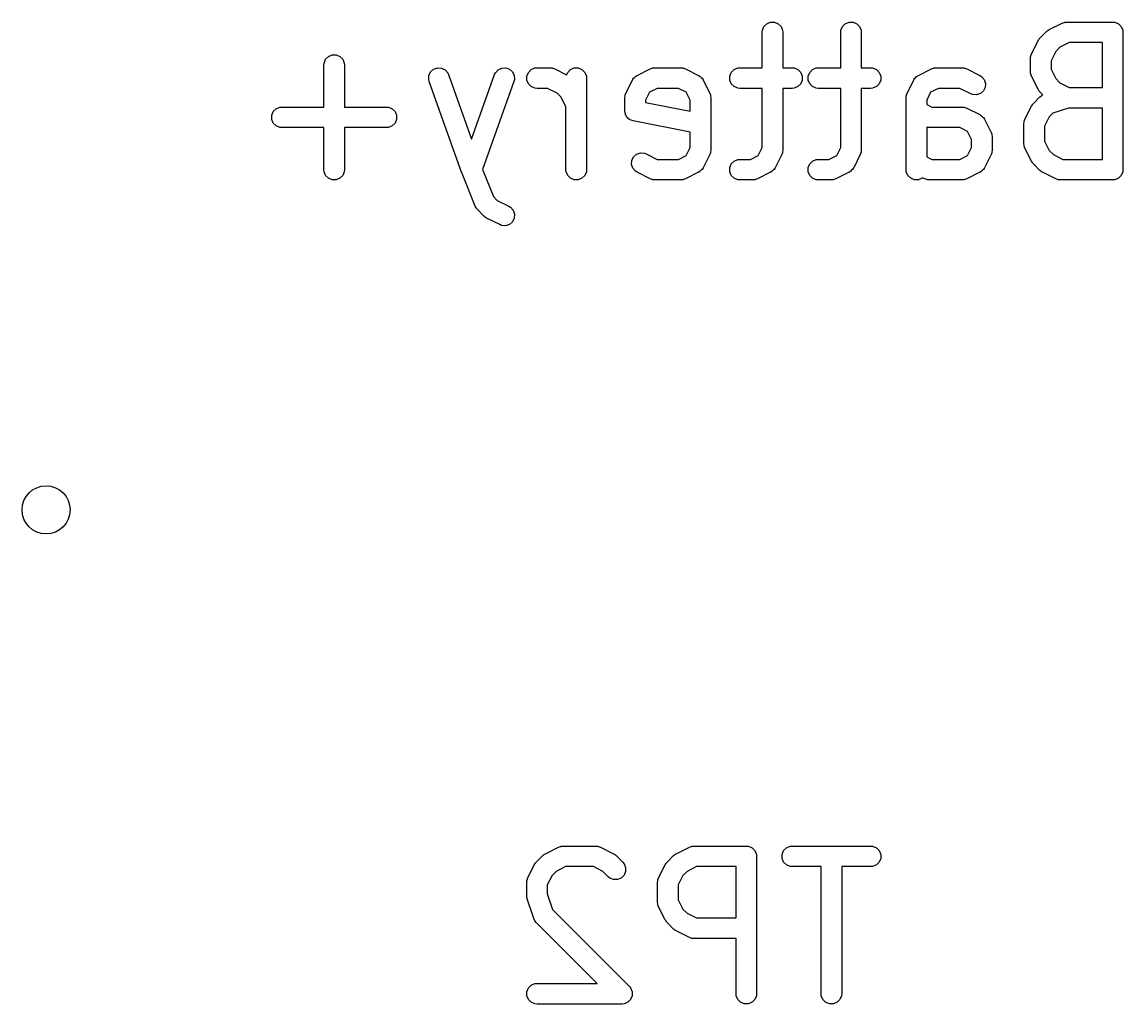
# Model space of a CAD drawing. Extents: x -1.03 to -0.06, y 0.08 to 3.3.
# Drawn here: x -0.373 to -0.0575, y 2.4983 to 2.7798 of the extents above; entities that cross this region are included whole.
import ezdxf

# ---------------------------------------------------------------- set-up
doc = ezdxf.new("R2010")
doc.units = 0
doc.header["$MEASUREMENT"] = 0
doc.layers.add('BLACK', color=7, linetype='CONTINUOUS')

msp = doc.modelspace()

# ---------------------------------------------------------------- linework, layer by layer
at = {"layer": 'BLACK', "linetype": 'CONTINUOUS'}
for p, q in [((-0.15959, 2.77931), (-0.15853, 2.77975)), ((-0.15853, 2.77975), (-0.15738, 2.77975)), ((-0.15738, 2.77975), (-0.15631, 2.77931)), ((-0.1371, 2.77931), (-0.13603, 2.77975)), ((-0.13603, 2.77975), (-0.13488, 2.77975)), ((-0.13488, 2.77975), (-0.13381, 2.77931)), ((-0.07426, 2.77971), (-0.07416, 2.77975)), ((-0.07416, 2.77975), (-0.07359, 2.77981)), ((-0.07359, 2.77981), (-0.06046, 2.77981)), ((-0.06046, 2.77981), (-0.05989, 2.77975)), ((-0.05989, 2.77975), (-0.05882, 2.77931)), ((-0.1609, 2.77686), (-0.16085, 2.77743)), ((-0.1609, 2.76669), (-0.1609, 2.77686)), ((-0.16085, 2.77743), (-0.16041, 2.7785)), ((-0.16041, 2.7785), (-0.15959, 2.77931)), ((-0.15631, 2.77931), (-0.1555, 2.7785)), ((-0.1555, 2.7785), (-0.15506, 2.77743)), ((-0.15506, 2.77743), (-0.155, 2.77686)), ((-0.155, 2.77686), (-0.155, 2.76669)), ((-0.13841, 2.77686), (-0.13835, 2.77743)), ((-0.13841, 2.76669), (-0.13841, 2.77686)), ((-0.13835, 2.77743), (-0.13791, 2.7785)), ((-0.13791, 2.7785), (-0.1371, 2.77931)), ((-0.13381, 2.77931), (-0.133, 2.7785)), ((-0.133, 2.7785), (-0.13256, 2.77743)), ((-0.13256, 2.77743), (-0.1325, 2.77686)), ((-0.1325, 2.77686), (-0.1325, 2.76669)), ((-0.0813, 2.7752), (-0.07942, 2.77707)), ((-0.07942, 2.77707), (-0.0792, 2.77726)), ((-0.0792, 2.77726), (-0.07915, 2.77732)), ((-0.07915, 2.77732), (-0.07906, 2.77737)), ((-0.07906, 2.77737), (-0.07898, 2.77744)), ((-0.07898, 2.77744), (-0.07891, 2.77747)), ((-0.07891, 2.77747), (-0.07866, 2.77762)), ((-0.07866, 2.77762), (-0.07491, 2.7795)), ((-0.07491, 2.7795), (-0.07437, 2.77971)), ((-0.07437, 2.77971), (-0.07426, 2.77971)), ((-0.05882, 2.77931), (-0.05801, 2.7785)), ((-0.05801, 2.7785), (-0.05757, 2.77743)), ((-0.05757, 2.77743), (-0.05751, 2.77686)), ((-0.05751, 2.77686), (-0.05751, 2.73749)), ((-0.08373, 2.77068), (-0.08185, 2.77443)), ((-0.08185, 2.77443), (-0.0817, 2.77468)), ((-0.0817, 2.77468), (-0.08167, 2.77475)), ((-0.08167, 2.77475), (-0.0816, 2.77483)), ((-0.0816, 2.77483), (-0.08154, 2.77492)), ((-0.08154, 2.77492), (-0.08149, 2.77497)), ((-0.08149, 2.77497), (-0.0813, 2.7752)), ((-0.07289, 2.7739), (-0.07559, 2.77256)), ((-0.06342, 2.7739), (-0.07289, 2.7739)), ((-0.06342, 2.76106), (-0.06342, 2.7739)), ((-0.2852, 2.76994), (-0.28414, 2.77038)), ((-0.28414, 2.77038), (-0.28299, 2.77038)), ((-0.28299, 2.77038), (-0.28192, 2.76994)), ((-0.08393, 2.77014), (-0.08373, 2.77068)), ((-0.07679, 2.77136), (-0.07813, 2.76866)), ((-0.07559, 2.77256), (-0.07679, 2.77136)), ((-0.28651, 2.76748), (-0.28646, 2.76806)), ((-0.28651, 2.75544), (-0.28651, 2.76748)), ((-0.28646, 2.76806), (-0.28602, 2.76912)), ((-0.28602, 2.76912), (-0.2852, 2.76994)), ((-0.28192, 2.76994), (-0.28111, 2.76912)), ((-0.28111, 2.76912), (-0.28067, 2.76806)), ((-0.28067, 2.76806), (-0.28061, 2.76748)), ((-0.28061, 2.76748), (-0.28061, 2.75544)), ((-0.08404, 2.76936), (-0.08398, 2.76993)), ((-0.08404, 2.76561), (-0.08404, 2.76936)), ((-0.08398, 2.76993), (-0.08394, 2.77003)), ((-0.08394, 2.77003), (-0.08393, 2.77014)), ((-0.07813, 2.76866), (-0.07813, 2.76631)), ((-0.25649, 2.7633), (-0.25643, 2.76445)), ((-0.25643, 2.76445), (-0.25594, 2.76549)), ((-0.25594, 2.76549), (-0.25508, 2.76627)), ((-0.25508, 2.76627), (-0.254, 2.76666)), ((-0.254, 2.76666), (-0.25285, 2.7666)), ((-0.25285, 2.7666), (-0.2518, 2.7661)), ((-0.2518, 2.7661), (-0.25103, 2.76525)), ((-0.25103, 2.76525), (-0.25078, 2.76473)), ((-0.25078, 2.76473), (-0.24419, 2.74627)), ((-0.24419, 2.74627), (-0.2376, 2.76473)), ((-0.2376, 2.76473), (-0.23735, 2.76525)), ((-0.23735, 2.76525), (-0.23658, 2.7661)), ((-0.23658, 2.7661), (-0.23554, 2.7666)), ((-0.23554, 2.7666), (-0.23439, 2.76666)), ((-0.23439, 2.76666), (-0.2333, 2.76627)), ((-0.2333, 2.76627), (-0.23245, 2.76549)), ((-0.23245, 2.76549), (-0.23195, 2.76445)), ((-0.23195, 2.76445), (-0.2319, 2.7633)), ((-0.22834, 2.76431), (-0.2279, 2.76537)), ((-0.22834, 2.76316), (-0.22834, 2.76431)), ((-0.2279, 2.76537), (-0.22708, 2.76619)), ((-0.22708, 2.76619), (-0.22602, 2.76663)), ((-0.22602, 2.76663), (-0.22544, 2.76669)), ((-0.22544, 2.76669), (-0.22169, 2.76669)), ((-0.22169, 2.76669), (-0.22112, 2.76663)), ((-0.22112, 2.76663), (-0.22102, 2.76659)), ((-0.22102, 2.76659), (-0.22091, 2.76658)), ((-0.22091, 2.76658), (-0.22037, 2.76638)), ((-0.22037, 2.76638), (-0.21695, 2.76466)), ((-0.21695, 2.76466), (-0.21665, 2.76537)), ((-0.21665, 2.76537), (-0.21584, 2.76619)), ((-0.21584, 2.76619), (-0.21477, 2.76663)), ((-0.21477, 2.76663), (-0.21362, 2.76663)), ((-0.21362, 2.76663), (-0.21255, 2.76619)), ((-0.21255, 2.76619), (-0.21174, 2.76537)), ((-0.21174, 2.76537), (-0.2113, 2.76431)), ((-0.2113, 2.76431), (-0.21124, 2.76373)), ((-0.1975, 2.76391), (-0.19726, 2.76419)), ((-0.19726, 2.76419), (-0.19697, 2.76438)), ((-0.19697, 2.76438), (-0.19691, 2.76442)), ((-0.19691, 2.76442), (-0.19686, 2.76444)), ((-0.19686, 2.76444), (-0.19677, 2.7645)), ((-0.19677, 2.7645), (-0.19302, 2.76638)), ((-0.19302, 2.76638), (-0.19248, 2.76658)), ((-0.19248, 2.76658), (-0.19237, 2.76659)), ((-0.19237, 2.76659), (-0.19227, 2.76663)), ((-0.19227, 2.76663), (-0.1917, 2.76669)), ((-0.1917, 2.76669), (-0.1842, 2.76669)), ((-0.1842, 2.76669), (-0.18362, 2.76663)), ((-0.18362, 2.76663), (-0.18352, 2.76659)), ((-0.18352, 2.76659), (-0.18342, 2.76658)), ((-0.18342, 2.76658), (-0.18288, 2.76638)), ((-0.18288, 2.76638), (-0.17913, 2.7645)), ((-0.17913, 2.7645), (-0.17903, 2.76444)), ((-0.17903, 2.76444), (-0.17899, 2.76442)), ((-0.17899, 2.76442), (-0.17893, 2.76438)), ((-0.17893, 2.76438), (-0.17864, 2.76419)), ((-0.17864, 2.76419), (-0.1784, 2.76391)), ((-0.17022, 2.76431), (-0.16978, 2.76537)), ((-0.17022, 2.76316), (-0.17022, 2.76431)), ((-0.16978, 2.76537), (-0.16897, 2.76619)), ((-0.16897, 2.76619), (-0.1679, 2.76663)), ((-0.1679, 2.76663), (-0.16733, 2.76669)), ((-0.16733, 2.76669), (-0.1609, 2.76669)), ((-0.155, 2.76669), (-0.15233, 2.76669)), ((-0.15233, 2.76669), (-0.15175, 2.76663)), ((-0.15175, 2.76663), (-0.15069, 2.76619)), ((-0.15069, 2.76619), (-0.14987, 2.76537)), ((-0.14987, 2.76537), (-0.14943, 2.76431)), ((-0.14943, 2.76431), (-0.14943, 2.76316)), ((-0.14772, 2.76431), (-0.14728, 2.76537)), ((-0.14772, 2.76316), (-0.14772, 2.76431)), ((-0.14728, 2.76537), (-0.14647, 2.76619)), ((-0.14647, 2.76619), (-0.1454, 2.76663)), ((-0.1454, 2.76663), (-0.14483, 2.76669)), ((-0.14483, 2.76669), (-0.13841, 2.76669)), ((-0.1325, 2.76669), (-0.12983, 2.76669)), ((-0.12983, 2.76669), (-0.12925, 2.76663)), ((-0.12925, 2.76663), (-0.12819, 2.76619)), ((-0.12819, 2.76619), (-0.12738, 2.76537)), ((-0.12738, 2.76537), (-0.12693, 2.76431)), ((-0.12693, 2.76431), (-0.12693, 2.76316)), ((-0.11689, 2.76391), (-0.11664, 2.76419)), ((-0.11664, 2.76419), (-0.11635, 2.76438)), ((-0.11635, 2.76438), (-0.11629, 2.76442)), ((-0.11629, 2.76442), (-0.11625, 2.76444)), ((-0.11625, 2.76444), (-0.11615, 2.7645)), ((-0.11615, 2.7645), (-0.1124, 2.76638)), ((-0.1124, 2.76638), (-0.11186, 2.76658)), ((-0.11186, 2.76658), (-0.11176, 2.76659)), ((-0.11176, 2.76659), (-0.11166, 2.76663)), ((-0.11166, 2.76663), (-0.11108, 2.76669)), ((-0.11108, 2.76669), (-0.10358, 2.76669)), ((-0.10358, 2.76669), (-0.10301, 2.76663)), ((-0.10301, 2.76663), (-0.10291, 2.76659)), ((-0.10291, 2.76659), (-0.1028, 2.76658)), ((-0.1028, 2.76658), (-0.10226, 2.76638)), ((-0.10226, 2.76638), (-0.09851, 2.7645)), ((-0.09851, 2.7645), (-0.09802, 2.76419)), ((-0.09802, 2.76419), (-0.09727, 2.76332)), ((-0.08398, 2.76503), (-0.08404, 2.76561)), ((-0.08394, 2.76493), (-0.08398, 2.76503)), ((-0.08393, 2.76483), (-0.08394, 2.76493)), ((-0.08373, 2.76429), (-0.08393, 2.76483)), ((-0.08185, 2.76054), (-0.08373, 2.76429)), ((-0.07813, 2.76631), (-0.07679, 2.76361)), ((-0.25635, 2.76274), (-0.25649, 2.7633)), ((-0.24697, 2.73649), (-0.25635, 2.76274)), ((-0.23204, 2.76274), (-0.24103, 2.73755)), ((-0.2319, 2.7633), (-0.23204, 2.76274)), ((-0.2279, 2.76209), (-0.22834, 2.76316)), ((-0.22708, 2.76128), (-0.2279, 2.76209)), ((-0.22602, 2.76084), (-0.22708, 2.76128)), ((-0.22544, 2.76078), (-0.22602, 2.76084)), ((-0.21124, 2.76373), (-0.21124, 2.73749)), ((-0.19996, 2.75943), (-0.19809, 2.76318)), ((-0.19809, 2.76318), (-0.19803, 2.76328)), ((-0.19803, 2.76328), (-0.19801, 2.76332)), ((-0.19801, 2.76332), (-0.19796, 2.76338)), ((-0.19796, 2.76338), (-0.19778, 2.76367)), ((-0.19778, 2.76367), (-0.1975, 2.76391)), ((-0.1784, 2.76391), (-0.17812, 2.76367)), ((-0.17812, 2.76367), (-0.17793, 2.76338)), ((-0.17793, 2.76338), (-0.17788, 2.76332)), ((-0.17788, 2.76332), (-0.17787, 2.76328)), ((-0.17787, 2.76328), (-0.17781, 2.76318)), ((-0.17781, 2.76318), (-0.17593, 2.75943)), ((-0.16978, 2.76209), (-0.17022, 2.76316)), ((-0.16897, 2.76128), (-0.16978, 2.76209)), ((-0.1679, 2.76084), (-0.16897, 2.76128)), ((-0.16733, 2.76078), (-0.1679, 2.76084)), ((-0.15175, 2.76084), (-0.15233, 2.76078)), ((-0.15069, 2.76128), (-0.15175, 2.76084)), ((-0.14987, 2.76209), (-0.15069, 2.76128)), ((-0.14943, 2.76316), (-0.14987, 2.76209)), ((-0.14728, 2.76209), (-0.14772, 2.76316)), ((-0.14647, 2.76128), (-0.14728, 2.76209)), ((-0.1454, 2.76084), (-0.14647, 2.76128)), ((-0.14483, 2.76078), (-0.1454, 2.76084)), ((-0.12925, 2.76084), (-0.12983, 2.76078)), ((-0.12819, 2.76128), (-0.12925, 2.76084)), ((-0.12738, 2.76209), (-0.12819, 2.76128)), ((-0.12693, 2.76316), (-0.12738, 2.76209)), ((-0.11935, 2.75943), (-0.11747, 2.76318)), ((-0.11747, 2.76318), (-0.11741, 2.76328)), ((-0.11741, 2.76328), (-0.1174, 2.76332)), ((-0.1174, 2.76332), (-0.11735, 2.76338)), ((-0.11735, 2.76338), (-0.11717, 2.76367)), ((-0.11717, 2.76367), (-0.11689, 2.76391)), ((-0.09699, 2.76108), (-0.0975, 2.76005)), ((-0.09727, 2.76332), (-0.0969, 2.76223)), ((-0.0969, 2.76223), (-0.09699, 2.76108)), ((-0.07679, 2.76361), (-0.07559, 2.76241)), ((-0.07559, 2.76241), (-0.07289, 2.76106)), ((-0.07289, 2.76106), (-0.06342, 2.76106)), ((-0.22239, 2.76078), (-0.22544, 2.76078)), ((-0.21969, 2.75943), (-0.22239, 2.76078)), ((-0.2185, 2.75824), (-0.21969, 2.75943)), ((-0.21715, 2.75554), (-0.2185, 2.75824)), ((-0.20027, 2.75811), (-0.20022, 2.75869)), ((-0.20027, 2.75436), (-0.20027, 2.75811)), ((-0.20022, 2.75869), (-0.20018, 2.75878)), ((-0.20018, 2.75878), (-0.20017, 2.75889)), ((-0.20017, 2.75889), (-0.19996, 2.75943)), ((-0.19325, 2.75966), (-0.19437, 2.75741)), ((-0.191, 2.76078), (-0.19325, 2.75966)), ((-0.1849, 2.76078), (-0.191, 2.76078)), ((-0.18265, 2.75966), (-0.1849, 2.76078)), ((-0.18153, 2.75741), (-0.18265, 2.75966)), ((-0.17593, 2.75943), (-0.17573, 2.75889)), ((-0.17573, 2.75889), (-0.17572, 2.75878)), ((-0.17572, 2.75878), (-0.17568, 2.75869)), ((-0.17568, 2.75869), (-0.17562, 2.75811)), ((-0.17562, 2.75811), (-0.17562, 2.74311)), ((-0.1609, 2.76078), (-0.16733, 2.76078)), ((-0.1609, 2.74381), (-0.1609, 2.76078)), ((-0.15233, 2.76078), (-0.155, 2.76078)), ((-0.155, 2.76078), (-0.155, 2.74311)), ((-0.13841, 2.76078), (-0.14483, 2.76078)), ((-0.13841, 2.74381), (-0.13841, 2.76078)), ((-0.12983, 2.76078), (-0.1325, 2.76078)), ((-0.1325, 2.76078), (-0.1325, 2.74311)), ((-0.11966, 2.75811), (-0.1196, 2.75869)), ((-0.11966, 2.73749), (-0.11966, 2.75811)), ((-0.1196, 2.75869), (-0.11956, 2.75878)), ((-0.11956, 2.75889), (-0.11935, 2.75943)), ((-0.11956, 2.75878), (-0.11956, 2.75889)), ((-0.11263, 2.75966), (-0.11375, 2.75741)), ((-0.11039, 2.76078), (-0.11263, 2.75966)), ((-0.10428, 2.76078), (-0.11039, 2.76078)), ((-0.10115, 2.75922), (-0.10428, 2.76078)), ((-0.10061, 2.75901), (-0.10115, 2.75922)), ((-0.09946, 2.75893), (-0.10061, 2.75901)), ((-0.09837, 2.75929), (-0.09946, 2.75893)), ((-0.0975, 2.76005), (-0.09837, 2.75929)), ((-0.08317, 2.75645), (-0.0813, 2.75832)), ((-0.0817, 2.76029), (-0.08185, 2.76054)), ((-0.08167, 2.76022), (-0.0817, 2.76029)), ((-0.0816, 2.76014), (-0.08167, 2.76022)), ((-0.08154, 2.76005), (-0.0816, 2.76014)), ((-0.08149, 2.76), (-0.08154, 2.76005)), ((-0.0813, 2.75977), (-0.08149, 2.76)), ((-0.08044, 2.75891), (-0.0813, 2.75977)), ((-0.0813, 2.75832), (-0.08085, 2.75869)), ((-0.08085, 2.75869), (-0.08075, 2.75873)), ((-0.08075, 2.75873), (-0.08067, 2.7588)), ((-0.08067, 2.7588), (-0.08044, 2.75891)), ((-0.30101, 2.75413), (-0.3002, 2.75494)), ((-0.3002, 2.75494), (-0.29914, 2.75538)), ((-0.29914, 2.75538), (-0.29856, 2.75544)), ((-0.29856, 2.75544), (-0.28651, 2.75544)), ((-0.28061, 2.75544), (-0.26856, 2.75544)), ((-0.26856, 2.75544), (-0.26799, 2.75538)), ((-0.26799, 2.75538), (-0.26692, 2.75494)), ((-0.26692, 2.75494), (-0.26611, 2.75413)), ((-0.21715, 2.73749), (-0.21715, 2.75554)), ((-0.19437, 2.75741), (-0.19437, 2.75678)), ((-0.19437, 2.75678), (-0.18153, 2.75421)), ((-0.18153, 2.75421), (-0.18153, 2.75741)), ((-0.11375, 2.75741), (-0.11375, 2.75619)), ((-0.11375, 2.75619), (-0.11226, 2.75544)), ((-0.11226, 2.75544), (-0.10358, 2.75544)), ((-0.10358, 2.75544), (-0.10301, 2.75538)), ((-0.10301, 2.75538), (-0.10291, 2.75534)), ((-0.10291, 2.75534), (-0.1028, 2.75533)), ((-0.1028, 2.75533), (-0.10226, 2.75513)), ((-0.10226, 2.75513), (-0.09851, 2.75325)), ((-0.0856, 2.75193), (-0.08373, 2.75568)), ((-0.08373, 2.75568), (-0.08357, 2.75593)), ((-0.08357, 2.75593), (-0.08354, 2.756)), ((-0.08354, 2.756), (-0.08348, 2.75608)), ((-0.08348, 2.75608), (-0.08342, 2.75617)), ((-0.08342, 2.75617), (-0.08336, 2.75622)), ((-0.08336, 2.75622), (-0.08317, 2.75645)), ((-0.07311, 2.75516), (-0.07762, 2.75365)), ((-0.06342, 2.75516), (-0.07311, 2.75516)), ((-0.06342, 2.74044), (-0.06342, 2.75516)), ((-0.30146, 2.75306), (-0.30101, 2.75413)), ((-0.30146, 2.75191), (-0.30146, 2.75306)), ((-0.30101, 2.75085), (-0.30146, 2.75191)), ((-0.26611, 2.75413), (-0.26567, 2.75306)), ((-0.26567, 2.75191), (-0.26611, 2.75085)), ((-0.26567, 2.75306), (-0.26567, 2.75191)), ((-0.20022, 2.75378), (-0.20027, 2.75436)), ((-0.20011, 2.75352), (-0.20022, 2.75378)), ((-0.20005, 2.75323), (-0.20011, 2.75352)), ((-0.19989, 2.75299), (-0.20005, 2.75323)), ((-0.19978, 2.75272), (-0.19989, 2.75299)), ((-0.19957, 2.75252), (-0.19978, 2.75272)), ((-0.19941, 2.75227), (-0.19957, 2.75252)), ((-0.19917, 2.75211), (-0.19941, 2.75227)), ((-0.19896, 2.75191), (-0.19917, 2.75211)), ((-0.1987, 2.75179), (-0.19896, 2.75191)), ((-0.19845, 2.75163), (-0.1987, 2.75179)), ((-0.1979, 2.75146), (-0.19845, 2.75163)), ((-0.18153, 2.74819), (-0.1979, 2.75146)), ((-0.09851, 2.75325), (-0.09842, 2.75319)), ((-0.09842, 2.75319), (-0.09837, 2.75318)), ((-0.09837, 2.75318), (-0.09832, 2.75313)), ((-0.09832, 2.75313), (-0.09802, 2.75294)), ((-0.09802, 2.75294), (-0.09778, 2.75266)), ((-0.09778, 2.75266), (-0.0975, 2.75242)), ((-0.0975, 2.75242), (-0.09732, 2.75213)), ((-0.09732, 2.75213), (-0.09727, 2.75207)), ((-0.09727, 2.75207), (-0.09725, 2.75203)), ((-0.09725, 2.75203), (-0.09719, 2.75193)), ((-0.09719, 2.75193), (-0.09532, 2.74818)), ((-0.08582, 2.75128), (-0.08581, 2.75139)), ((-0.08581, 2.75139), (-0.0856, 2.75193)), ((-0.07866, 2.75261), (-0.08001, 2.74991)), ((-0.07762, 2.75365), (-0.07866, 2.75261)), ((-0.3002, 2.75003), (-0.30101, 2.75085)), ((-0.29914, 2.74959), (-0.3002, 2.75003)), ((-0.29856, 2.74953), (-0.29914, 2.74959)), ((-0.28651, 2.74953), (-0.29856, 2.74953)), ((-0.28651, 2.73749), (-0.28651, 2.74953)), ((-0.26856, 2.74953), (-0.28061, 2.74953)), ((-0.28061, 2.74953), (-0.28061, 2.73749)), ((-0.26799, 2.74959), (-0.26856, 2.74953)), ((-0.26692, 2.75003), (-0.26799, 2.74959)), ((-0.26611, 2.75085), (-0.26692, 2.75003)), ((-0.18153, 2.74381), (-0.18153, 2.74819)), ((-0.11374, 2.74964), (-0.11375, 2.74964)), ((-0.11375, 2.74964), (-0.11375, 2.74119)), ((-0.11363, 2.74963), (-0.11374, 2.74964)), ((-0.11353, 2.74959), (-0.11363, 2.74963)), ((-0.11296, 2.74953), (-0.11353, 2.74959)), ((-0.10428, 2.74953), (-0.11296, 2.74953)), ((-0.10204, 2.74841), (-0.10428, 2.74953)), ((-0.10091, 2.74616), (-0.10204, 2.74841)), ((-0.09532, 2.74818), (-0.09511, 2.74764)), ((-0.08591, 2.75061), (-0.08586, 2.75119)), ((-0.08591, 2.74499), (-0.08591, 2.75061)), ((-0.08586, 2.75119), (-0.08582, 2.75128)), ((-0.08001, 2.74991), (-0.08001, 2.74568)), ((-0.10091, 2.74381), (-0.10091, 2.74616)), ((-0.09511, 2.74764), (-0.0951, 2.74754)), ((-0.0951, 2.74754), (-0.09506, 2.74744)), ((-0.09506, 2.74744), (-0.09501, 2.74686)), ((-0.09501, 2.74686), (-0.09501, 2.74311)), ((-0.08001, 2.74568), (-0.07866, 2.74299)), ((-0.19778, 2.74117), (-0.19691, 2.74193)), ((-0.19691, 2.74193), (-0.19582, 2.74229)), ((-0.19582, 2.74229), (-0.19467, 2.74221)), ((-0.19467, 2.74221), (-0.19413, 2.742)), ((-0.19413, 2.742), (-0.191, 2.74044)), ((-0.18265, 2.74156), (-0.18153, 2.74381)), ((-0.17573, 2.74233), (-0.17593, 2.74179)), ((-0.17572, 2.74244), (-0.17573, 2.74233)), ((-0.17568, 2.74254), (-0.17572, 2.74244)), ((-0.17562, 2.74311), (-0.17568, 2.74254)), ((-0.16203, 2.74156), (-0.1609, 2.74381)), ((-0.1551, 2.74233), (-0.15531, 2.74179)), ((-0.15506, 2.74254), (-0.1551, 2.74244)), ((-0.1551, 2.74244), (-0.1551, 2.74233)), ((-0.155, 2.74311), (-0.15506, 2.74254)), ((-0.13953, 2.74156), (-0.13841, 2.74381)), ((-0.13261, 2.74233), (-0.13281, 2.74179)), ((-0.1326, 2.74244), (-0.13261, 2.74233)), ((-0.13256, 2.74254), (-0.1326, 2.74244)), ((-0.1325, 2.74311), (-0.13256, 2.74254)), ((-0.10204, 2.74156), (-0.10091, 2.74381)), ((-0.09511, 2.74233), (-0.09532, 2.74179)), ((-0.0951, 2.74244), (-0.09511, 2.74233)), ((-0.09506, 2.74254), (-0.0951, 2.74244)), ((-0.09501, 2.74311), (-0.09506, 2.74254)), ((-0.08586, 2.74441), (-0.08591, 2.74499)), ((-0.08582, 2.74431), (-0.08586, 2.74441)), ((-0.08581, 2.74421), (-0.08582, 2.74431)), ((-0.0856, 2.74367), (-0.08581, 2.74421)), ((-0.08373, 2.73992), (-0.0856, 2.74367)), ((-0.07866, 2.74299), (-0.07746, 2.74179)), ((-0.19838, 2.73899), (-0.1983, 2.74014)), ((-0.19801, 2.7379), (-0.19838, 2.73899)), ((-0.1983, 2.74014), (-0.19778, 2.74117)), ((-0.191, 2.74044), (-0.1849, 2.74044)), ((-0.1849, 2.74044), (-0.18265, 2.74156)), ((-0.17593, 2.74179), (-0.17781, 2.73804)), ((-0.17022, 2.73806), (-0.16978, 2.73913)), ((-0.16978, 2.73913), (-0.16897, 2.73994)), ((-0.16897, 2.73994), (-0.1679, 2.74038)), ((-0.1679, 2.74038), (-0.16733, 2.74044)), ((-0.16733, 2.74044), (-0.16427, 2.74044)), ((-0.16427, 2.74044), (-0.16203, 2.74156)), ((-0.15531, 2.74179), (-0.15719, 2.73804)), ((-0.14772, 2.73806), (-0.14728, 2.73913)), ((-0.14728, 2.73913), (-0.14647, 2.73994)), ((-0.14647, 2.73994), (-0.1454, 2.74038)), ((-0.1454, 2.74038), (-0.14483, 2.74044)), ((-0.14483, 2.74044), (-0.14178, 2.74044)), ((-0.14178, 2.74044), (-0.13953, 2.74156)), ((-0.13281, 2.74179), (-0.13469, 2.73804)), ((-0.11375, 2.74119), (-0.11226, 2.74044)), ((-0.11226, 2.74044), (-0.10428, 2.74044)), ((-0.10428, 2.74044), (-0.10204, 2.74156)), ((-0.09532, 2.74179), (-0.09719, 2.73804)), ((-0.08357, 2.73967), (-0.08373, 2.73992)), ((-0.08354, 2.7396), (-0.08357, 2.73967)), ((-0.08348, 2.73952), (-0.08354, 2.7396)), ((-0.08342, 2.73943), (-0.08348, 2.73952)), ((-0.08336, 2.73938), (-0.08342, 2.73943)), ((-0.08317, 2.73915), (-0.08336, 2.73938)), ((-0.0813, 2.73727), (-0.08317, 2.73915)), ((-0.07746, 2.74179), (-0.07477, 2.74044)), ((-0.07477, 2.74044), (-0.06342, 2.74044)), ((-0.28646, 2.73691), (-0.28651, 2.73749)), ((-0.28602, 2.73585), (-0.28646, 2.73691)), ((-0.2852, 2.73503), (-0.28602, 2.73585)), ((-0.28111, 2.73585), (-0.28192, 2.73503)), ((-0.28067, 2.73691), (-0.28111, 2.73585)), ((-0.28061, 2.73749), (-0.28067, 2.73691)), ((-0.24695, 2.73644), (-0.24697, 2.73649)), ((-0.24693, 2.73639), (-0.24695, 2.73644)), ((-0.24318, 2.72702), (-0.24693, 2.73639)), ((-0.24103, 2.73755), (-0.23793, 2.72977)), ((-0.21709, 2.73691), (-0.21715, 2.73749)), ((-0.21665, 2.73585), (-0.21709, 2.73691)), ((-0.21584, 2.73503), (-0.21665, 2.73585)), ((-0.21174, 2.73585), (-0.21255, 2.73503)), ((-0.2113, 2.73691), (-0.21174, 2.73585)), ((-0.21124, 2.73749), (-0.2113, 2.73691)), ((-0.19726, 2.73703), (-0.19801, 2.7379)), ((-0.19677, 2.73672), (-0.19726, 2.73703)), ((-0.19302, 2.73485), (-0.19677, 2.73672)), ((-0.17913, 2.73672), (-0.18288, 2.73485)), ((-0.17903, 2.73678), (-0.17913, 2.73672)), ((-0.17899, 2.7368), (-0.17903, 2.73678)), ((-0.17893, 2.73685), (-0.17899, 2.7368)), ((-0.17864, 2.73703), (-0.17893, 2.73685)), ((-0.1784, 2.73731), (-0.17864, 2.73703)), ((-0.17812, 2.73755), (-0.1784, 2.73731)), ((-0.17793, 2.73784), (-0.17812, 2.73755)), ((-0.17788, 2.7379), (-0.17793, 2.73784)), ((-0.17787, 2.73795), (-0.17788, 2.7379)), ((-0.17781, 2.73804), (-0.17787, 2.73795)), ((-0.17022, 2.73691), (-0.17022, 2.73806)), ((-0.16978, 2.73585), (-0.17022, 2.73691)), ((-0.16897, 2.73503), (-0.16978, 2.73585)), ((-0.15851, 2.73672), (-0.16226, 2.73485)), ((-0.15841, 2.73678), (-0.15851, 2.73672)), ((-0.15836, 2.7368), (-0.15841, 2.73678)), ((-0.15831, 2.73685), (-0.15836, 2.7368)), ((-0.15802, 2.73703), (-0.15831, 2.73685)), ((-0.15777, 2.73731), (-0.15802, 2.73703)), ((-0.15749, 2.73755), (-0.15777, 2.73731)), ((-0.15731, 2.73784), (-0.15749, 2.73755)), ((-0.15726, 2.7379), (-0.15731, 2.73784)), ((-0.15725, 2.73795), (-0.15726, 2.7379)), ((-0.15719, 2.73804), (-0.15725, 2.73795)), ((-0.14772, 2.73691), (-0.14772, 2.73806)), ((-0.14728, 2.73585), (-0.14772, 2.73691)), ((-0.14647, 2.73503), (-0.14728, 2.73585)), ((-0.13601, 2.73672), (-0.13976, 2.73485)), ((-0.13591, 2.73678), (-0.13601, 2.73672)), ((-0.13587, 2.7368), (-0.13591, 2.73678)), ((-0.13581, 2.73685), (-0.13587, 2.7368)), ((-0.13552, 2.73703), (-0.13581, 2.73685)), ((-0.13528, 2.73731), (-0.13552, 2.73703)), ((-0.135, 2.73755), (-0.13528, 2.73731)), ((-0.13481, 2.73784), (-0.135, 2.73755)), ((-0.13476, 2.7379), (-0.13481, 2.73784)), ((-0.13475, 2.73795), (-0.13476, 2.7379)), ((-0.13469, 2.73804), (-0.13475, 2.73795)), ((-0.1196, 2.73691), (-0.11966, 2.73749)), ((-0.11916, 2.73585), (-0.1196, 2.73691)), ((-0.11835, 2.73503), (-0.11916, 2.73585)), ((-0.09851, 2.73672), (-0.10226, 2.73485)), ((-0.09842, 2.73678), (-0.09851, 2.73672)), ((-0.09837, 2.7368), (-0.09842, 2.73678)), ((-0.09832, 2.73685), (-0.09837, 2.7368)), ((-0.09802, 2.73703), (-0.09832, 2.73685)), ((-0.09778, 2.73731), (-0.09802, 2.73703)), ((-0.0975, 2.73755), (-0.09778, 2.73731)), ((-0.09732, 2.73784), (-0.0975, 2.73755)), ((-0.09727, 2.7379), (-0.09732, 2.73784)), ((-0.09725, 2.73795), (-0.09727, 2.7379)), ((-0.09719, 2.73804), (-0.09725, 2.73795)), ((-0.08107, 2.73709), (-0.0813, 2.73727)), ((-0.08102, 2.73703), (-0.08107, 2.73709)), ((-0.08093, 2.73697), (-0.08102, 2.73703)), ((-0.08085, 2.73691), (-0.08093, 2.73697)), ((-0.08078, 2.73688), (-0.08085, 2.73691)), ((-0.08053, 2.73672), (-0.08078, 2.73688)), ((-0.07678, 2.73485), (-0.08053, 2.73672)), ((-0.05801, 2.73585), (-0.05882, 2.73503)), ((-0.05757, 2.73691), (-0.05801, 2.73585)), ((-0.05751, 2.73749), (-0.05757, 2.73691)), ((-0.28414, 2.73459), (-0.2852, 2.73503)), ((-0.28299, 2.73459), (-0.28414, 2.73459)), ((-0.28192, 2.73503), (-0.28299, 2.73459)), ((-0.21477, 2.73459), (-0.21584, 2.73503)), ((-0.21362, 2.73459), (-0.21477, 2.73459)), ((-0.21255, 2.73503), (-0.21362, 2.73459)), ((-0.19248, 2.73464), (-0.19302, 2.73485)), ((-0.19237, 2.73463), (-0.19248, 2.73464)), ((-0.19227, 2.73459), (-0.19237, 2.73463)), ((-0.1917, 2.73453), (-0.19227, 2.73459)), ((-0.1842, 2.73453), (-0.1917, 2.73453)), ((-0.18362, 2.73459), (-0.1842, 2.73453)), ((-0.18352, 2.73463), (-0.18362, 2.73459)), ((-0.18342, 2.73464), (-0.18352, 2.73463)), ((-0.18288, 2.73485), (-0.18342, 2.73464)), ((-0.1679, 2.73459), (-0.16897, 2.73503)), ((-0.16733, 2.73453), (-0.1679, 2.73459)), ((-0.16358, 2.73453), (-0.16733, 2.73453)), ((-0.163, 2.73459), (-0.16358, 2.73453)), ((-0.1629, 2.73463), (-0.163, 2.73459)), ((-0.1628, 2.73464), (-0.1629, 2.73463)), ((-0.16226, 2.73485), (-0.1628, 2.73464)), ((-0.1454, 2.73459), (-0.14647, 2.73503)), ((-0.14483, 2.73453), (-0.1454, 2.73459)), ((-0.14108, 2.73453), (-0.14483, 2.73453)), ((-0.1405, 2.73459), (-0.14108, 2.73453)), ((-0.14041, 2.73463), (-0.1405, 2.73459)), ((-0.1403, 2.73464), (-0.14041, 2.73463)), ((-0.13976, 2.73485), (-0.1403, 2.73464)), ((-0.11728, 2.73459), (-0.11835, 2.73503)), ((-0.11613, 2.73459), (-0.11728, 2.73459)), ((-0.11507, 2.73503), (-0.11613, 2.73459)), ((-0.11493, 2.73517), (-0.11507, 2.73503)), ((-0.11428, 2.73485), (-0.11493, 2.73517)), ((-0.11374, 2.73464), (-0.11428, 2.73485)), ((-0.11363, 2.73463), (-0.11374, 2.73464)), ((-0.11353, 2.73459), (-0.11363, 2.73463)), ((-0.11296, 2.73453), (-0.11353, 2.73459)), ((-0.10358, 2.73453), (-0.11296, 2.73453)), ((-0.10301, 2.73459), (-0.10358, 2.73453)), ((-0.10291, 2.73463), (-0.10301, 2.73459)), ((-0.1028, 2.73464), (-0.10291, 2.73463)), ((-0.10226, 2.73485), (-0.1028, 2.73464)), ((-0.07624, 2.73464), (-0.07678, 2.73485)), ((-0.07614, 2.73463), (-0.07624, 2.73464)), ((-0.07604, 2.73459), (-0.07614, 2.73463)), ((-0.07546, 2.73453), (-0.07604, 2.73459)), ((-0.06046, 2.73453), (-0.07546, 2.73453)), ((-0.05989, 2.73459), (-0.06046, 2.73453)), ((-0.05882, 2.73503), (-0.05989, 2.73459)), ((-0.23793, 2.72977), (-0.23682, 2.72867)), ((-0.24292, 2.7265), (-0.24318, 2.72702)), ((-0.2429, 2.72649), (-0.24292, 2.7265)), ((-0.2429, 2.72647), (-0.2429, 2.72649)), ((-0.24253, 2.72603), (-0.2429, 2.72647)), ((-0.23682, 2.72867), (-0.2335, 2.72701)), ((-0.2335, 2.72701), (-0.23301, 2.7267)), ((-0.23301, 2.7267), (-0.23225, 2.72583)), ((-0.24065, 2.72415), (-0.24253, 2.72603)), ((-0.24043, 2.72397), (-0.24065, 2.72415)), ((-0.24038, 2.72391), (-0.24043, 2.72397)), ((-0.24029, 2.72385), (-0.24038, 2.72391)), ((-0.24021, 2.72378), (-0.24029, 2.72385)), ((-0.24014, 2.72375), (-0.24021, 2.72378)), ((-0.23989, 2.7236), (-0.24014, 2.72375)), ((-0.23614, 2.72172), (-0.23989, 2.7236)), ((-0.23197, 2.72358), (-0.23248, 2.72255)), ((-0.23225, 2.72583), (-0.23189, 2.72473)), ((-0.23189, 2.72473), (-0.23197, 2.72358)), ((-0.2356, 2.72152), (-0.23614, 2.72172)), ((-0.23445, 2.72143), (-0.2356, 2.72152)), ((-0.23336, 2.7218), (-0.23445, 2.72143)), ((-0.23248, 2.72255), (-0.23336, 2.7218)), ((-0.22301, 2.5414), (-0.21927, 2.54328)), ((-0.21927, 2.54328), (-0.21872, 2.54348)), ((-0.21872, 2.54348), (-0.21862, 2.54349)), ((-0.21862, 2.54349), (-0.21852, 2.54353)), ((-0.21852, 2.54353), (-0.21794, 2.54359)), ((-0.21794, 2.54359), (-0.20857, 2.54359)), ((-0.20857, 2.54359), (-0.20799, 2.54353)), ((-0.20799, 2.54353), (-0.2079, 2.54349)), ((-0.2079, 2.54349), (-0.20779, 2.54348)), ((-0.20779, 2.54348), (-0.20725, 2.54328)), ((-0.20725, 2.54328), (-0.2035, 2.5414)), ((-0.18552, 2.5414), (-0.18177, 2.54328)), ((-0.18177, 2.54328), (-0.18123, 2.54348)), ((-0.18123, 2.54348), (-0.18112, 2.54349)), ((-0.18112, 2.54349), (-0.18103, 2.54353)), ((-0.18103, 2.54353), (-0.18045, 2.54359)), ((-0.18045, 2.54359), (-0.16545, 2.54359)), ((-0.16545, 2.54359), (-0.16488, 2.54353)), ((-0.16488, 2.54353), (-0.16381, 2.54309)), ((-0.16381, 2.54309), (-0.163, 2.54228)), ((-0.15478, 2.54228), (-0.15397, 2.54309)), ((-0.15397, 2.54309), (-0.1529, 2.54353)), ((-0.1529, 2.54353), (-0.15233, 2.54359)), ((-0.15233, 2.54359), (-0.12983, 2.54359)), ((-0.12983, 2.54359), (-0.12925, 2.54353)), ((-0.12925, 2.54353), (-0.12819, 2.54309)), ((-0.12819, 2.54309), (-0.12738, 2.54228)), ((-0.22566, 2.53898), (-0.22378, 2.54085)), ((-0.22378, 2.54085), (-0.22356, 2.54104)), ((-0.22356, 2.54104), (-0.2235, 2.54109)), ((-0.2235, 2.54109), (-0.22342, 2.54115)), ((-0.22342, 2.54115), (-0.22333, 2.54122)), ((-0.22333, 2.54122), (-0.22326, 2.54125)), ((-0.22326, 2.54125), (-0.22301, 2.5414)), ((-0.2035, 2.5414), (-0.20325, 2.54125)), ((-0.20325, 2.54125), (-0.20318, 2.54122)), ((-0.20318, 2.54122), (-0.2031, 2.54115)), ((-0.2031, 2.54115), (-0.20301, 2.54109)), ((-0.20301, 2.54109), (-0.20296, 2.54104)), ((-0.20296, 2.54104), (-0.20273, 2.54085)), ((-0.20273, 2.54085), (-0.20086, 2.53898)), ((-0.18816, 2.53898), (-0.18629, 2.54085)), ((-0.18629, 2.54085), (-0.18606, 2.54104)), ((-0.18606, 2.54104), (-0.18601, 2.54109)), ((-0.18601, 2.54109), (-0.18592, 2.54115)), ((-0.18592, 2.54115), (-0.18584, 2.54122)), ((-0.18584, 2.54122), (-0.18577, 2.54125)), ((-0.18577, 2.54125), (-0.18552, 2.5414)), ((-0.163, 2.54228), (-0.16256, 2.54121)), ((-0.16256, 2.54121), (-0.1625, 2.54064)), ((-0.1625, 2.54064), (-0.1625, 2.50127)), ((-0.15522, 2.54121), (-0.15478, 2.54228)), ((-0.15522, 2.54006), (-0.15522, 2.54121)), ((-0.15478, 2.539), (-0.15522, 2.54006)), ((-0.12738, 2.54228), (-0.12693, 2.54121)), ((-0.12693, 2.54006), (-0.12738, 2.539)), ((-0.12693, 2.54121), (-0.12693, 2.54006)), ((-0.22808, 2.53446), (-0.22621, 2.53821)), ((-0.22621, 2.53821), (-0.22605, 2.53846)), ((-0.22605, 2.53846), (-0.22602, 2.53853)), ((-0.22602, 2.53853), (-0.22596, 2.53861)), ((-0.22596, 2.53861), (-0.2259, 2.5387)), ((-0.2259, 2.5387), (-0.22584, 2.53875)), ((-0.22584, 2.53875), (-0.22566, 2.53898)), ((-0.21725, 2.53768), (-0.21994, 2.53634)), ((-0.20927, 2.53768), (-0.21725, 2.53768)), ((-0.20657, 2.53634), (-0.20927, 2.53768)), ((-0.20086, 2.53898), (-0.20049, 2.53853)), ((-0.20049, 2.53853), (-0.20005, 2.53746)), ((-0.20005, 2.53746), (-0.20005, 2.53631)), ((-0.19059, 2.53446), (-0.18871, 2.53821)), ((-0.18871, 2.53821), (-0.18856, 2.53846)), ((-0.18856, 2.53846), (-0.18853, 2.53853)), ((-0.18853, 2.53853), (-0.18846, 2.53861)), ((-0.18846, 2.53861), (-0.18841, 2.5387)), ((-0.18841, 2.5387), (-0.18835, 2.53875)), ((-0.18835, 2.53875), (-0.18816, 2.53898)), ((-0.17975, 2.53768), (-0.18245, 2.53634)), ((-0.1684, 2.53768), (-0.17975, 2.53768)), ((-0.1684, 2.52297), (-0.1684, 2.53768)), ((-0.15397, 2.53818), (-0.15478, 2.539)), ((-0.1529, 2.53774), (-0.15397, 2.53818)), ((-0.15233, 2.53768), (-0.1529, 2.53774)), ((-0.14403, 2.53768), (-0.15233, 2.53768)), ((-0.14403, 2.50127), (-0.14403, 2.53768)), ((-0.12983, 2.53768), (-0.13813, 2.53768)), ((-0.13813, 2.53768), (-0.13813, 2.50127)), ((-0.12925, 2.53774), (-0.12983, 2.53768)), ((-0.12819, 2.53818), (-0.12925, 2.53774)), ((-0.12738, 2.539), (-0.12819, 2.53818)), ((-0.2284, 2.53314), (-0.22834, 2.53371)), ((-0.22834, 2.53371), (-0.2283, 2.53381)), ((-0.2283, 2.53381), (-0.22829, 2.53392)), ((-0.22829, 2.53392), (-0.22808, 2.53446)), ((-0.22114, 2.53514), (-0.22249, 2.53244)), ((-0.21994, 2.53634), (-0.22114, 2.53514)), ((-0.20503, 2.5348), (-0.20657, 2.53634)), ((-0.20459, 2.53443), (-0.20503, 2.5348)), ((-0.20352, 2.53399), (-0.20459, 2.53443)), ((-0.20237, 2.53399), (-0.20352, 2.53399)), ((-0.20131, 2.53443), (-0.20237, 2.53399)), ((-0.20049, 2.53525), (-0.20131, 2.53443)), ((-0.20005, 2.53631), (-0.20049, 2.53525)), ((-0.1909, 2.53314), (-0.19084, 2.53371)), ((-0.19084, 2.53371), (-0.1908, 2.53381)), ((-0.1908, 2.53392), (-0.19059, 2.53446)), ((-0.1908, 2.53381), (-0.1908, 2.53392)), ((-0.18365, 2.53514), (-0.185, 2.53244)), ((-0.18245, 2.53634), (-0.18365, 2.53514)), ((-0.2284, 2.52939), (-0.2284, 2.53314)), ((-0.22249, 2.53244), (-0.22249, 2.52987)), ((-0.1909, 2.52751), (-0.1909, 2.53314)), ((-0.185, 2.53244), (-0.185, 2.52821)), ((-0.22837, 2.5291), (-0.2284, 2.52939)), ((-0.22837, 2.52902), (-0.22837, 2.5291)), ((-0.22835, 2.52892), (-0.22837, 2.52902)), ((-0.22834, 2.52881), (-0.22835, 2.52892)), ((-0.22831, 2.52874), (-0.22834, 2.52881)), ((-0.22824, 2.52845), (-0.22831, 2.52874)), ((-0.22637, 2.52283), (-0.22824, 2.52845)), ((-0.22249, 2.52987), (-0.22099, 2.52536)), ((-0.19084, 2.52694), (-0.1909, 2.52751)), ((-0.185, 2.52821), (-0.18365, 2.52551)), ((-0.22099, 2.52536), (-0.19898, 2.50335)), ((-0.1908, 2.52684), (-0.19084, 2.52694)), ((-0.1908, 2.52673), (-0.1908, 2.52684)), ((-0.19059, 2.52619), (-0.1908, 2.52673)), ((-0.18871, 2.52244), (-0.19059, 2.52619)), ((-0.18365, 2.52551), (-0.18245, 2.52432)), ((-0.18245, 2.52432), (-0.17975, 2.52297)), ((-0.22613, 2.5223), (-0.22637, 2.52283)), ((-0.22606, 2.52222), (-0.22613, 2.5223)), ((-0.22602, 2.52212), (-0.22606, 2.52222)), ((-0.22566, 2.52168), (-0.22602, 2.52212)), ((-0.2082, 2.50422), (-0.22566, 2.52168)), ((-0.18856, 2.5222), (-0.18871, 2.52244)), ((-0.18853, 2.52212), (-0.18856, 2.5222)), ((-0.18846, 2.52204), (-0.18853, 2.52212)), ((-0.18841, 2.52195), (-0.18846, 2.52204)), ((-0.18835, 2.5219), (-0.18841, 2.52195)), ((-0.18816, 2.52168), (-0.18835, 2.5219)), ((-0.18629, 2.5198), (-0.18816, 2.52168)), ((-0.17975, 2.52297), (-0.1684, 2.52297)), ((-0.18606, 2.51962), (-0.18629, 2.5198)), ((-0.18601, 2.51956), (-0.18606, 2.51962)), ((-0.18592, 2.5195), (-0.18601, 2.51956)), ((-0.18584, 2.51943), (-0.18592, 2.5195)), ((-0.18577, 2.5194), (-0.18584, 2.51943)), ((-0.18552, 2.51925), (-0.18577, 2.5194)), ((-0.18177, 2.51737), (-0.18552, 2.51925)), ((-0.18123, 2.51717), (-0.18177, 2.51737)), ((-0.18112, 2.51716), (-0.18123, 2.51717)), ((-0.18103, 2.51712), (-0.18112, 2.51716)), ((-0.18045, 2.51706), (-0.18103, 2.51712)), ((-0.1684, 2.51706), (-0.18045, 2.51706)), ((-0.1684, 2.50127), (-0.1684, 2.51706)), ((-0.22834, 2.50184), (-0.2279, 2.50291)), ((-0.2279, 2.50291), (-0.22708, 2.50372)), ((-0.22708, 2.50372), (-0.22602, 2.50416)), ((-0.22602, 2.50416), (-0.22544, 2.50422)), ((-0.22544, 2.50422), (-0.2082, 2.50422)), ((-0.19898, 2.50335), (-0.19862, 2.50291)), ((-0.19862, 2.50291), (-0.19818, 2.50184)), ((-0.22834, 2.50069), (-0.22834, 2.50184)), ((-0.2279, 2.49963), (-0.22834, 2.50069)), ((-0.22708, 2.49881), (-0.2279, 2.49963)), ((-0.19862, 2.49963), (-0.19943, 2.49881)), ((-0.19818, 2.50069), (-0.19862, 2.49963)), ((-0.19818, 2.50184), (-0.19818, 2.50069)), ((-0.16835, 2.50069), (-0.1684, 2.50127)), ((-0.16791, 2.49963), (-0.16835, 2.50069)), ((-0.16709, 2.49881), (-0.16791, 2.49963)), ((-0.163, 2.49963), (-0.16381, 2.49881)), ((-0.16256, 2.50069), (-0.163, 2.49963)), ((-0.1625, 2.50127), (-0.16256, 2.50069)), ((-0.14398, 2.50069), (-0.14403, 2.50127)), ((-0.14353, 2.49963), (-0.14398, 2.50069)), ((-0.14272, 2.49881), (-0.14353, 2.49963)), ((-0.13862, 2.49963), (-0.13944, 2.49881)), ((-0.13818, 2.50069), (-0.13862, 2.49963)), ((-0.13813, 2.50127), (-0.13818, 2.50069)), ((-0.22602, 2.49837), (-0.22708, 2.49881)), ((-0.22544, 2.49831), (-0.22602, 2.49837)), ((-0.20107, 2.49831), (-0.22544, 2.49831)), ((-0.2005, 2.49837), (-0.20107, 2.49831)), ((-0.20018, 2.4985), (-0.2005, 2.49837)), ((-0.19943, 2.49881), (-0.20018, 2.4985)), ((-0.16603, 2.49837), (-0.16709, 2.49881)), ((-0.16488, 2.49837), (-0.16603, 2.49837)), ((-0.16381, 2.49881), (-0.16488, 2.49837)), ((-0.14166, 2.49837), (-0.14272, 2.49881)), ((-0.1405, 2.49837), (-0.14166, 2.49837)), ((-0.13944, 2.49881), (-0.1405, 2.49837))]:
    msp.add_line(p, q, dxfattribs=at)
at = {"layer": 'BLACK'}
msp.add_circle((-0.36614, 2.63996), 0.00689, dxfattribs=at)

doc.saveas('drawing.dxf')
